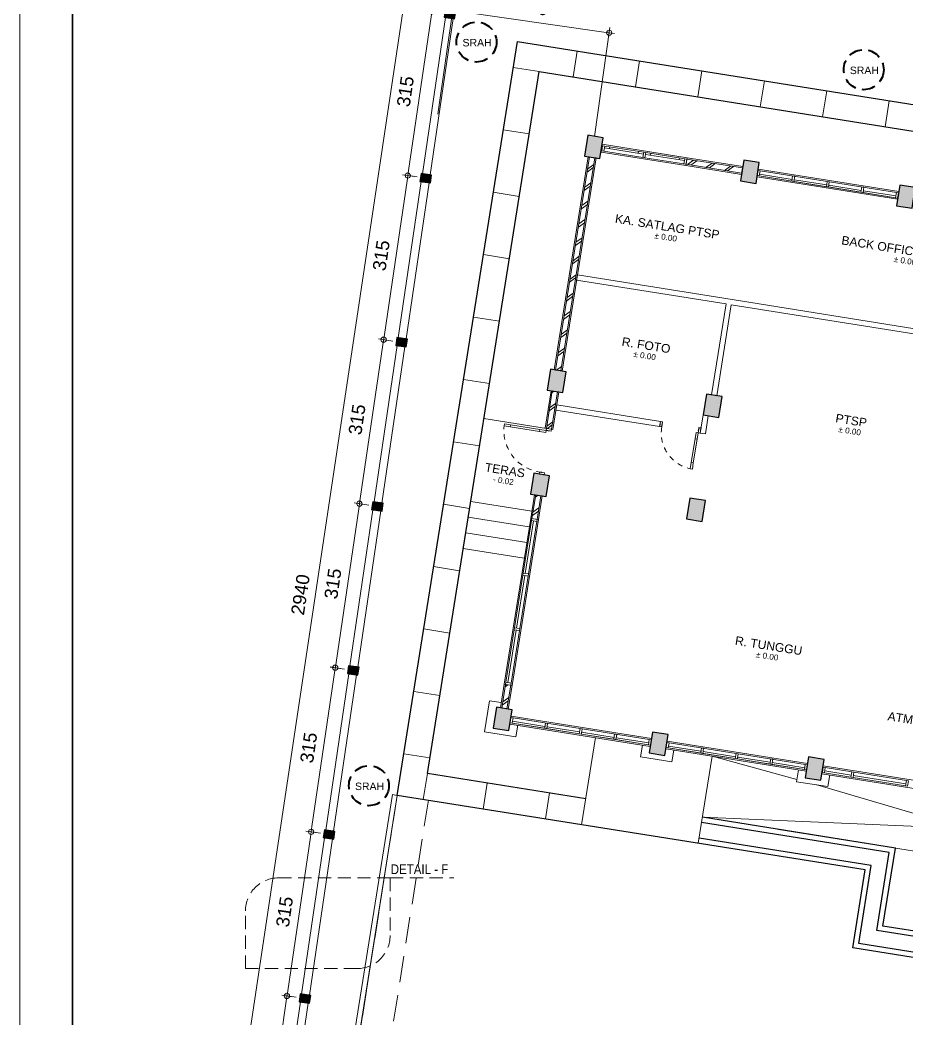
# Model space of a CAD drawing. Header units: millimetres. Extents: x -11 to 1625, y -267 to 195.
# Drawn here: x 827.21 to 844.06, y 77.82 to 96.79 of the extents above; entities that cross this region are included whole.
import ezdxf
from ezdxf.enums import TextEntityAlignment as Align

# ---------------------------------------------------------------- set-up
doc = ezdxf.new("R2010")
doc.units = ezdxf.units.MM
doc.linetypes.add('DASHED2', pattern=[0.375, 0.25, -0.125])
doc.linetypes.add('HIDDEN', pattern=[0.375, 0.25, -0.125])
for name, color, linetype, lineweight in [('1', 1, 'Continuous', 40), ('ars', 11, 'Continuous', 5), ('CONCRETE', 8, 'Continuous', 5), ('DIMENSI', 8, 'Continuous', 9), ('dinding', 5, 'Continuous', 15), ('GRS KOP', 1, 'Continuous', 35), ('KOLOM', 1, 'Continuous', 30), ('kop', 7, 'Continuous', 20), ('kus', 63, 'Continuous', 15), ('KUSEN', 30, 'Continuous', 15), ('lan', 7, 'Continuous', 15), ('not', 7, 'Continuous', 20), ('PAGAR', 4, 'Continuous', 18), ('PARTISI', 190, 'Continuous', 9), ('sol kol', 8, 'Continuous', 0), ('TEXT KETERANGAN', 7, 'Continuous', 9), ('u', 6, 'Continuous', 20)]:
    doc.layers.add(name, color=color, linetype=linetype, lineweight=lineweight)
doc.styles.add('BARU', font='complex.shx')
doc.styles.add('ISO', font='arial.ttf', dxfattribs={"width": 0.85})
doc.styles.get("Standard").update_dxf_attribs({"font": 'ARIALUNI.TTF'})
doc.dimstyles.new('SK100', dxfattribs={"dimtxt": 0.25, "dimasz": 0.1, "dimexe": 0.1, "dimexo": 0, "dimgap": 0.15, "dimtad": 1, "dimdec": 0, "dimlfac": 100, "dimzin": 12, "dimdsep": 46, "dimtxsty": 'Standard', "dimblk": 'BULAT', "dimcen": 0.1, "dimclrd": 256, "dimclre": 256, "dimclrt": 256, "dimadec": 0, "dimazin": 3, "dimtfac": 1, "dimtdec": 0, "dimtofl": 0, "dimtmove": 0, "dimatfit": 3, "dimldrblk": 'BULAT', "dimfxl": 0, "dimtolj": 1, "dimtzin": 0, "dimlwd": -1, "dimlwe": -1, "dimarcsym": 0})
pattern_1 = [(45, (0.5, 0), (-0.1767767, 0.1767767), []), (45, (0.5625, 0), (-0.1767767, 0.1767767), [])]

# ---------------------------------------------------------------- blocks, each defined once
blk = doc.blocks.new('kop')
at = {"layer": 'GRS KOP'}
blk.add_lwpolyline([(1, 54), (83, 54), (83, 1), (1, 1)], close=True, dxfattribs=at)
at = {"layer": 'kop', "color": 7}
blk.add_line((0, 55), (0, 0), dxfattribs=at)
at = {"layer": 'kop', "style": 'BARU', "flags": 4}
for p, height in [((73.8, 5.4), 0.35), ((80.303, 5.382), 0.25), ((73.8, 4.9), 0.35), ((80.303, 4.882), 0.25), ((73.8, 4.4), 0.35), ((80.303, 4.382), 0.25)]:
    blk.add_attdef('-', p, '', height=height, dxfattribs=at)
at = {"layer": 'kop', "flags": 4}
for tag, p in [('AR-00', (78.057, 2.648)), ('00', (81.238, 2.647))]:
    blk.add_attdef(tag, text='', height=0.35, dxfattribs=at).set_placement(p, align=Align.MIDDLE)
blk = doc.blocks.new('K1')
at = {"layer": 'KOLOM'}
blk.add_lwpolyline([(0.2, 0.15), (-0.2, 0.15), (-0.2, -0.15), (0.2, -0.15), (0.2, 0.15)], dxfattribs=at)
blk = doc.blocks.new('NOTASI RUANG')
at = {"layer": 'not'}
for height, p in [(0.26, (-0.011, 0.3)), (0.175, (-0.009, -0.017))]:
    blk.add_attdef('RUANG', text='', height=height, dxfattribs=at).set_placement(p, align=Align.MIDDLE_CENTER)
blk = doc.blocks.new('P 80')
at = {"linetype": 'HIDDEN', "ltscale": 0.3}
blk.add_lwpolyline([(-0.84, 0.1, -0.414214), (-0.04, 0.9, -1.303225)], format="xyb", dxfattribs=at)
for points in [[(-0.04, 0.9), (-0.08, 0.9), (-0.08, 0.78), (-0.04, 0.78)], [(-0.04, 0.78), (-0.08, 0.78), (-0.08, 0.22), (-0.04, 0.22)], [(-0.04, 0.1), (-0.08, 0.1), (-0.08, 0.22), (-0.04, 0.22)], [(-0.835, 0.06), (-0.84, 0.06), (-0.84, 0.061), (-0.84, 0.1), (-0.88, 0.1), (-0.88, 0), (-0.84, 0), (-0.84, 0.056), (-0.835, 0.058)], [(-0.842, 0.002), (-0.878, 0.002), (-0.878, 0.098), (-0.842, 0.098)], [(-0.045, 0.06), (-0.04, 0.06), (-0.04, 0.061), (-0.04, 0.1), (0, 0.1), (0, 0), (-0.04, 0), (-0.04, 0.056), (-0.045, 0.058)], [(-0.038, 0.002), (-0.002, 0.002), (-0.002, 0.098), (-0.038, 0.098)]]:
    blk.add_lwpolyline(points, close=True)
blk = doc.blocks.new('P 70')
at = {"linetype": 'HIDDEN', "ltscale": 0.3}
blk.add_lwpolyline([(-0.74, 0.1, -0.414214), (-0.04, 0.8, -1.303225)], format="xyb", dxfattribs=at)
for points in [[(-0.04, 0.8), (-0.08, 0.8), (-0.08, 0.68), (-0.04, 0.68)], [(-0.04, 0.68), (-0.08, 0.68), (-0.08, 0.22), (-0.04, 0.22)], [(-0.04, 0.1), (-0.08, 0.1), (-0.08, 0.22), (-0.04, 0.22)], [(-0.735, 0.06), (-0.74, 0.06), (-0.74, 0.061), (-0.74, 0.1), (-0.78, 0.1), (-0.78, 0), (-0.74, 0), (-0.74, 0.056), (-0.735, 0.058)], [(-0.742, 0.002), (-0.778, 0.002), (-0.778, 0.098), (-0.742, 0.098)], [(-0.045, 0.06), (-0.04, 0.06), (-0.04, 0.061), (-0.04, 0.1), (0, 0.1), (0, 0), (-0.04, 0), (-0.04, 0.056), (-0.045, 0.058)], [(-0.038, 0.002), (-0.002, 0.002), (-0.002, 0.098), (-0.038, 0.098)]]:
    blk.add_lwpolyline(points, close=True)
blk = doc.blocks.new('DENAH LANTAI DASAR')
at = {"layer": 'ars'}
h = blk.add_hatch(dxfattribs=at)
h.set_pattern_fill('TEMBOK', color=256, scale=0.25)
h.set_pattern_definition([(45, (1.63, 5e-13), (-0.1767767, 0.1767767), []), (45, (1.6925, 5e-13), (-0.1767767, 0.1767767), [])])
h.paths.add_polyline_path([(-9.22, 14.3), (-8.15, 14.3), (-8.15, 14.2), (-9.22, 14.2)])
h = blk.add_hatch(dxfattribs=at)
h.set_pattern_fill('TEMBOK', color=256, scale=0.25)
h.set_pattern_definition(pattern_1)
h.paths.add_polyline_path([(-10.95, 9.95), (-10.95, 14.05), (-11.05, 14.05), (-11.05, 9.95)])
h = blk.add_hatch(dxfattribs=at)
h.set_pattern_fill('TEMBOK', color=256, scale=0.25)
h.set_pattern_definition(pattern_1)
h.paths.add_polyline_path([(-10.95, 8.83), (-10.95, 9.55), (-11.05, 9.55), (-11.05, 8.83)])
h = blk.add_hatch(dxfattribs=at)
h.set_pattern_fill('TEMBOK', color=256, scale=0.25)
h.set_pattern_definition([(45, (0.5, 3.645), (-0.1767767, 0.1767767), []), (45, (0.5625, 3.645), (-0.1767767, 0.1767767), [])])
h.paths.add_polyline_path([(-10.95, 7.095), (-10.95, 7.55), (-11.05, 7.55), (-11.05, 7.095)])
h = blk.add_hatch(dxfattribs=at)
h.set_pattern_fill('TEMBOK', color=256, scale=0.25)
h.set_pattern_definition(pattern_1)
h.paths.add_polyline_path([(-10.95, 3.45), (-10.95, 3.905), (-11.05, 3.905), (-11.05, 3.45)])
at = {"layer": 'sol kol'}
for points in [[(-11.15, 14.45), (-11.15, 14.05), (-10.85, 14.05), (-10.85, 14.45)], [(-8.15, 14.45), (-8.15, 14.05), (-7.85, 14.05), (-7.85, 14.45)], [(-5.15, 14.45), (-5.15, 14.05), (-4.85, 14.05), (-4.85, 14.45)], [(-11.15, 9.95), (-11.15, 9.55), (-10.85, 9.55), (-10.85, 9.95)], [(-8.15, 9.95), (-8.15, 9.55), (-7.85, 9.55), (-7.85, 9.95)], [(-11.15, 7.95), (-11.15, 7.55), (-10.85, 7.55), (-10.85, 7.95)], [(-8.15, 7.95), (-8.15, 7.55), (-7.85, 7.55), (-7.85, 7.95)], [(-11.15, 3.45), (-11.15, 3.05), (-10.85, 3.05), (-10.85, 3.45)], [(-8.15, 3.45), (-8.15, 3.05), (-7.85, 3.05), (-7.85, 3.45)], [(-5.15, 3.45), (-5.15, 3.05), (-4.85, 3.05), (-4.85, 3.45)]]:
    blk.add_hatch(color=256, dxfattribs=at).paths.add_polyline_path(points)
for p, q in [((-12.75, 1.5), (-12.75, 16)), ((-12.75, 16), (13.75, 16)), ((-12.25, 2), (-12.25, 15.5)), ((-12.25, 15.5), (6.15, 15.5)), ((-9.205, 2), (-12.25, 2)), ((-3.25, 2), (-6.96, 2)), ((-3.25, 0.5), (-3.25, 2)), ((-3.75, 1.5), (-12.75, 1.5)), ((-3.75, 0), (-3.75, 1.5)), ((3.25, 0.5), (-3.25, 0.5)), ((3.75, 0), (-3.75, 0))]:
    blk.add_line(p, q)
for points in [[(-1.85, 0.4), (-3.35, 0.4), (-3.35, 1.9), (-6.96, 1.9)], [(-1.85, 0.1), (-3.65, 0.1), (-3.65, 1.6), (-6.96, 1.6)]]:
    blk.add_lwpolyline(points)
at = {"layer": 'ars'}
for points in [[(-8.15, 14.3), (-9.22, 14.3), (-9.22, 14.2), (-8.15, 14.2)], [(-10.95, 9.95), (-10.95, 14.05), (-11.05, 14.05), (-11.05, 9.95)], [(-10.95, 8.83), (-10.95, 9.55), (-11.05, 9.55), (-11.05, 8.83)], [(-10.95, 7.095), (-10.95, 7.55), (-11.05, 7.55), (-11.05, 7.095)], [(-10.95, 3.45), (-10.95, 3.905), (-11.05, 3.905), (-11.05, 3.45)]]:
    blk.add_lwpolyline(points, close=True, dxfattribs=at)
at = {"layer": 'dinding'}
for points in [[(-8.15, 14.325), (-9.22, 14.325), (-9.22, 14.175), (-8.15, 14.175)], [(-10.925, 9.95), (-10.925, 14.05), (-11.075, 14.05), (-11.075, 9.95)], [(-10.925, 8.83), (-10.925, 9.55), (-11.075, 9.55), (-11.075, 8.83)], [(-10.925, 7.095), (-10.925, 7.55), (-11.075, 7.55), (-11.075, 7.095)], [(-10.925, 3.45), (-10.925, 3.905), (-11.075, 3.905), (-11.075, 3.45)]]:
    blk.add_lwpolyline(points, close=True, dxfattribs=at)
at = {"layer": 'kus'}
for p, q in [((-10.05, 14.3), (-10.8, 14.3)), ((-10.05, 14.265), (-10.8, 14.265)), ((-10.7, 14.265), (-10.7, 14.3)), ((-10.15, 14.265), (-10.15, 14.3)), ((-9.26, 14.3), (-10.01, 14.3)), ((-9.26, 14.265), (-10.01, 14.265)), ((-9.91, 14.265), (-9.91, 14.3)), ((-9.36, 14.265), (-9.36, 14.3)), ((-10.05, 14.2), (-10.8, 14.2)), ((-9.26, 14.2), (-10.01, 14.2)), ((-11.05, 6.045), (-11.05, 7.055)), ((-11.015, 6.045), (-11.015, 7.055)), ((-10.95, 6.045), (-10.95, 7.055)), ((-11.05, 4.995), (-11.05, 6.005)), ((-11.015, 4.995), (-11.015, 6.005)), ((-10.95, 4.995), (-10.95, 6.005)), ((-11.05, 3.945), (-11.05, 4.955)), ((-11.015, 3.945), (-11.015, 4.955)), ((-10.95, 3.945), (-10.95, 4.955)), ((-4.805, 3.3), (-4.295, 3.3)), ((-4.805, 3.235), (-4.295, 3.235)), ((-4.255, 3.3), (-3.245, 3.3)), ((-4.255, 3.235), (-3.245, 3.235)), ((-4.805, 3.2), (-4.295, 3.2)), ((-4.255, 3.2), (-3.245, 3.2))]:
    blk.add_line(p, q, dxfattribs=at)
for points in [[(-10.8, 14.3), (-10.84, 14.3), (-10.84, 14.2), (-10.8, 14.2)], [(-10.01, 14.3), (-10.05, 14.3), (-10.05, 14.2), (-10.01, 14.2)], [(-9.22, 14.3), (-9.26, 14.3), (-9.26, 14.2), (-9.22, 14.2)], [(-7.81, 14.2), (-7.85, 14.2), (-7.85, 14.3), (-7.81, 14.3)], [(-7.81, 14.3), (-5.19, 14.3), (-5.19, 14.2), (-7.81, 14.2)], [(-7.185, 14.235), (-7.81, 14.235), (-7.81, 14.2), (-7.185, 14.2)], [(-7.145, 14.2), (-7.185, 14.2), (-7.185, 14.3), (-7.145, 14.3)], [(-6.52, 14.235), (-7.145, 14.235), (-7.145, 14.2), (-6.52, 14.2)], [(-6.48, 14.2), (-6.52, 14.2), (-6.52, 14.3), (-6.48, 14.3)], [(-5.855, 14.235), (-6.48, 14.235), (-6.48, 14.2), (-5.855, 14.2)], [(-5.815, 14.2), (-5.855, 14.2), (-5.855, 14.3), (-5.815, 14.3)], [(-5.815, 14.235), (-5.19, 14.235), (-5.19, 14.2), (-5.815, 14.2)], [(-5.15, 14.2), (-5.19, 14.2), (-5.19, 14.3), (-5.15, 14.3)], [(-11.05, 7.055), (-11.05, 7.095), (-10.95, 7.095), (-10.95, 7.055)], [(-11.05, 6.005), (-11.05, 6.045), (-10.95, 6.045), (-10.95, 6.005)], [(-11.05, 4.955), (-11.05, 4.995), (-10.95, 4.995), (-10.95, 4.955)], [(-11.05, 3.905), (-11.05, 3.945), (-10.95, 3.945), (-10.95, 3.905)], [(-10.81, 3.2), (-10.85, 3.2), (-10.85, 3.3), (-10.81, 3.3)], [(-10.81, 3.3), (-8.19, 3.3), (-8.19, 3.2), (-10.81, 3.2)], [(-10.185, 3.235), (-10.81, 3.235), (-10.81, 3.2), (-10.185, 3.2)], [(-10.145, 3.2), (-10.185, 3.2), (-10.185, 3.3), (-10.145, 3.3)], [(-9.52, 3.235), (-10.145, 3.235), (-10.145, 3.2), (-9.52, 3.2)], [(-9.48, 3.2), (-9.52, 3.2), (-9.52, 3.3), (-9.48, 3.3)], [(-8.855, 3.235), (-9.48, 3.235), (-9.48, 3.2), (-8.855, 3.2)], [(-8.815, 3.2), (-8.855, 3.2), (-8.855, 3.3), (-8.815, 3.3)], [(-8.815, 3.235), (-8.19, 3.235), (-8.19, 3.2), (-8.815, 3.2)], [(-8.15, 3.2), (-8.19, 3.2), (-8.19, 3.3), (-8.15, 3.3)], [(-7.81, 3.2), (-7.85, 3.2), (-7.85, 3.3), (-7.81, 3.3)], [(-7.81, 3.3), (-5.19, 3.3), (-5.19, 3.2), (-7.81, 3.2)], [(-7.185, 3.235), (-7.81, 3.235), (-7.81, 3.2), (-7.185, 3.2)], [(-7.145, 3.2), (-7.185, 3.2), (-7.185, 3.3), (-7.145, 3.3)], [(-6.52, 3.235), (-7.145, 3.235), (-7.145, 3.2), (-6.52, 3.2)], [(-6.48, 3.2), (-6.52, 3.2), (-6.52, 3.3), (-6.48, 3.3)], [(-5.855, 3.235), (-6.48, 3.235), (-6.48, 3.2), (-5.855, 3.2)], [(-5.815, 3.2), (-5.855, 3.2), (-5.855, 3.3), (-5.815, 3.3)], [(-5.815, 3.235), (-5.19, 3.235), (-5.19, 3.2), (-5.815, 3.2)], [(-5.15, 3.2), (-5.19, 3.2), (-5.19, 3.3), (-5.15, 3.3)], [(-4.845, 3.2), (-4.805, 3.2), (-4.805, 3.3), (-4.845, 3.3)], [(-4.295, 3.2), (-4.255, 3.2), (-4.255, 3.3), (-4.295, 3.3)], [(-3.245, 3.2), (-3.205, 3.2), (-3.205, 3.3), (-3.245, 3.3)]]:
    blk.add_lwpolyline(points, close=True, dxfattribs=at)
at = {"layer": 'lan'}
for p, q in [((-11.05, 8.83), (-12.25, 8.83)), ((-11.075, 7.23), (-12.25, 7.23)), ((-11.075, 6.93), (-12.25, 6.93)), ((-11.075, 6.63), (-12.25, 6.63)), ((-11.075, 6.33), (-12.25, 6.33)), ((-11.3, 3.55), (-11.3, 2.95)), ((-11.075, 3.55), (-11.3, 3.55)), ((-10.7, 3.175), (-10.7, 2.95)), ((-9.205, 3.175), (-9.205, 1.5)), ((-8.3, 3.175), (-8.3, 2.95)), ((-7.7, 3.175), (-7.7, 2.95)), ((-6.96, 3.175), (-6.96, 1.5)), ((-5.3, 3.175), (-5.3, 2.95)), ((-4.7, 3.175), (-4.7, 2.95)), ((-10.7, 2.95), (-11.3, 2.95)), ((-7.7, 2.95), (-8.3, 2.95)), ((-4.7, 2.95), (-5.3, 2.95)), ((-5.5, 2), (-2, 2))]:
    blk.add_line(p, q, dxfattribs=at)
for points in [[(-9.22, 14.325), (-10.85, 14.325), (-10.85, 14.175), (-9.22, 14.175)], [(-7.85, 14.325), (-5.15, 14.325), (-5.15, 14.175), (-7.85, 14.175)], [(-10.925, 3.905), (-10.925, 7.095), (-11.075, 7.095), (-11.075, 3.905)], [(-10.85, 3.325), (-8.15, 3.325), (-8.15, 3.175), (-10.85, 3.175)], [(-7.85, 3.325), (-5.15, 3.325), (-5.15, 3.175), (-7.85, 3.175)], [(-2.15, 3.325), (-4.85, 3.325), (-4.85, 3.175), (-2.15, 3.175)]]:
    blk.add_lwpolyline(points, close=True, dxfattribs=at)
for points in [[(-6.96, 3.175), (-5.3, 2.993)], [(-4.913, 2.95), (-2, 2.575), (-6.96, 2)]]:
    blk.add_lwpolyline(points, dxfattribs=at)
at = {"layer": 'PARTISI'}
for points in [[(-8.05, 9.95), (-8.05, 11.702), (-10.925, 11.702), (-10.925, 11.8), (-7.95, 11.8), (-4.28, 11.8), (-4.28, 11.7), (-7.95, 11.7), (-7.95, 9.95)], [(-10.925, 9.2), (-8.93, 9.2), (-8.93, 9.3), (-10.925, 9.3)]]:
    blk.add_lwpolyline(points, close=True, dxfattribs=at)
blk.add_lwpolyline([(-8.15, 9.55), (-8.15, 9.2), (-8.05, 9.2), (-8.05, 9.55), (-8.15, 9.55)], dxfattribs=at)
ref = blk.add_blockref('NOTASI RUANG', (-4.818, 13.057), dxfattribs=dict(xscale=0.6323962268195373, yscale=0.6323962268195373, zscale=0.6323962268195373))
ref.add_attrib('RUANG', '%%P 0.00', dxfattribs={"layer": 'not', "height": 0.1108}).set_placement((-4.824, 13.046), align=Align.MIDDLE_CENTER)
ref.add_attrib('RUANG', 'BACK OFFICE & ARSIP', dxfattribs={"layer": 'not', "height": 0.16432}).set_placement((-4.825, 13.246), align=Align.MIDDLE_CENTER)
ref = blk.add_blockref('NOTASI RUANG', (-9.377, 12.785), dxfattribs=dict(xscale=0.6323962268195373, yscale=0.6323962268195373, zscale=0.6323962268195373))
ref.add_attrib('RUANG', '%%P 0.00', dxfattribs={"layer": 'not', "height": 0.1108}).set_placement((-9.382, 12.774), align=Align.MIDDLE_CENTER)
ref.add_attrib('RUANG', 'KA. SATLAG PTSP', dxfattribs={"layer": 'not', "height": 0.16432}).set_placement((-9.384, 12.975), align=Align.MIDDLE_CENTER)
ref = blk.add_blockref('NOTASI RUANG', (-9.419, 10.499), dxfattribs=dict(xscale=0.6323962268195373, yscale=0.6323962268195373, zscale=0.6323962268195373))
ref.add_attrib('RUANG', '%%P 0.00', dxfattribs={"layer": 'not', "height": 0.1108}).set_placement((-9.424, 10.488), align=Align.MIDDLE_CENTER)
ref.add_attrib('RUANG', 'R. FOTO', dxfattribs={"layer": 'not', "height": 0.1643}).set_placement((-9.426, 10.688), align=Align.MIDDLE_CENTER)
ref = blk.add_blockref('NOTASI RUANG', (-5.348, 9.7), dxfattribs=dict(xscale=0.6323962268195373, yscale=0.6323962268195373, zscale=0.6323962268195373))
ref.add_attrib('RUANG', '%%P 0.00', dxfattribs={"layer": 'not', "height": 0.1108}).set_placement((-5.353, 9.689), align=Align.MIDDLE_CENTER)
ref.add_attrib('RUANG', 'PTSP', dxfattribs={"layer": 'not', "height": 0.1643}).set_placement((-5.355, 9.89), align=Align.MIDDLE_CENTER)
ref = blk.add_blockref('NOTASI RUANG', (-11.693, 7.731), dxfattribs=dict(xscale=0.6323962268195373, yscale=0.6323962268195373, zscale=0.6323962268195373))
ref.add_attrib('RUANG', '- 0.02', dxfattribs={"layer": 'not', "height": 0.1108}).set_placement((-11.699, 7.72), align=Align.MIDDLE_CENTER)
ref.add_attrib('RUANG', 'TERAS', dxfattribs={"layer": 'not', "height": 0.1643}).set_placement((-11.701, 7.921), align=Align.MIDDLE_CENTER)
ref = blk.add_blockref('NOTASI RUANG', (-6.223, 5.228), dxfattribs=dict(xscale=0.6323962268195373, yscale=0.6323962268195373, zscale=0.6323962268195373))
ref.add_attrib('RUANG', '%%P 0.00', dxfattribs={"layer": 'not', "height": 0.1108}).set_placement((-6.228, 5.218), align=Align.MIDDLE_CENTER)
ref.add_attrib('RUANG', 'R. TUNGGU', dxfattribs={"layer": 'not', "height": 0.1643}).set_placement((-6.23, 5.418), align=Align.MIDDLE_CENTER)
ref = blk.add_blockref('NOTASI RUANG', (-2.969, 4.267), dxfattribs=dict(xscale=0.6323962268195373, yscale=0.6323962268195373, zscale=0.6323962268195373))
ref.add_attrib('RUANG', '%%P 0.00', dxfattribs={"layer": 'not', "height": 0.1108}).set_placement((-2.974, 4.256), align=Align.MIDDLE_CENTER)
ref.add_attrib('RUANG', 'ATM BANK DKI', dxfattribs={"layer": 'not', "height": 0.16432}).set_placement((-2.976, 4.456), align=Align.MIDDLE_CENTER)
at = {"layer": 'KOLOM', "rotation": 90}
for p in [(-11, 14.25), (-8, 14.25), (-5, 14.25), (-11, 9.75), (-8, 9.75), (-11, 7.75), (-8, 7.75), (-11, 3.25), (-8, 3.25), (-5, 3.25)]:
    blk.add_blockref('K1', p, dxfattribs=at)
at = {"layer": 'KUSEN', "xscale": -1, "rotation": 180}
blk.add_blockref('P 70', (-8.15, 9.3), dxfattribs=at)
at = {"layer": 'KUSEN', "rotation": 89.9999999869692}
blk.add_blockref('P 80', (-10.95, 8.83), dxfattribs=at)
blk = doc.blocks.new('BULAT')
for p, q in [((-1, 0), (1, 0)), ((0, -1), (0, 1))]:
    blk.add_line(p, q)
blk.add_circle((0, 0), 0.5)
blk = doc.blocks.new('*D3293')
at = {"layer": 'Defpoints', "color": 0}
for p in [(835.789, 100.341), (871.199, 95.678), (871.031, 94.64)]:
    blk.add_point(p, dxfattribs=at)
at = {"layer": 'u'}
for p, q in [((835.789, 100.341), (835.973, 101.477)), ((836.056, 101.362), (871.1, 95.694)), ((871.031, 94.64), (871.215, 95.776))]:
    blk.add_line(p, q, dxfattribs=at)
at = {"layer": 'u', "xscale": 0.1, "yscale": 0.1, "zscale": 0.1}
for p, rotation in [((835.957, 101.378), 170.8113415547751), ((871.199, 95.678), 350.8113415547751)]:
    blk.add_blockref('BULAT', p, dxfattribs=dict(at, rotation=rotation))
at = {"layer": 'u', "insert": (853.622, 98.802), "char_height": 0.25, "attachment_point": 5, "rotation": 350.8113}
blk.add_mtext('\\A1;3570', dxfattribs=at)
blk = doc.blocks.new('*D3294')
at = {"layer": 'Defpoints', "color": 0}
for p in [(835.433, 96.974), (835.151, 95.006), (838.122, 94.581)]:
    blk.add_point(p, dxfattribs=at)
at = {"layer": 'u'}
for p, q in [((835.151, 95.006), (835.447, 97.073)), ((838.305, 96.563), (835.532, 96.96)), ((838.122, 94.581), (838.418, 96.648))]:
    blk.add_line(p, q, dxfattribs=at)
at = {"layer": 'u', "xscale": 0.1, "yscale": 0.1, "zscale": 0.1}
for p, rotation in [((835.433, 96.974), 171.8667925089092), ((838.404, 96.549), 351.8667925089092)]:
    blk.add_blockref('BULAT', p, dxfattribs=dict(at, rotation=rotation))
at = {"layer": 'u', "insert": (836.957, 97.036), "char_height": 0.25, "attachment_point": 5, "rotation": 351.8668}
blk.add_mtext('\\A1;300', dxfattribs=at)
blk = doc.blocks.new('PAGAR TYPE B')
at = {"layer": 'CONCRETE'}
for points in [[(-1.5, 0.175), (-1.65, 0.175), (-1.65, -0.025), (-1.5, -0.025)], [(1.65, 0.175), (1.5, 0.175), (1.5, -0.025), (1.65, -0.025)]]:
    blk.add_hatch(color=256, dxfattribs=at).paths.add_polyline_path(points)
at = {"layer": 'dinding'}
for points in [[(-1.5, 0.15), (1.5, 0.15)], [(-1.5, 0), (1.5, 0)]]:
    blk.add_lwpolyline(points, dxfattribs=at)
at = {"layer": 'KOLOM'}
for points in [[(-1.65, -0.025), (-1.5, -0.025), (-1.5, 0.175), (-1.65, 0.175)], [(1.5, -0.025), (1.65, -0.025), (1.65, 0.175), (1.5, 0.175)]]:
    blk.add_lwpolyline(points, close=True, dxfattribs=at)
blk = doc.blocks.new('*D3330')
at = {"layer": 'Defpoints', "color": 0}
for p in [(835.28, 96.917), (834.579, 93.837), (834.821, 93.801)]:
    blk.add_point(p, dxfattribs=at)
at = {"layer": 'u'}
for p, q in [((835.216, 96.927), (834.939, 96.968)), ((835.024, 96.854), (834.594, 93.936)), ((834.757, 93.81), (834.48, 93.851))]:
    blk.add_line(p, q, dxfattribs=at)
at = {"layer": 'u', "xscale": 0.1, "yscale": 0.1, "zscale": 0.1}
for p, rotation in [((835.038, 96.953), 81.62178836845614), ((834.579, 93.837), 261.6217883684562)]:
    blk.add_blockref('BULAT', p, dxfattribs=dict(at, rotation=rotation))
at = {"layer": 'u', "insert": (834.534, 95.435), "char_height": 0.25, "attachment_point": 5, "rotation": 81.6218}
blk.add_mtext('\\A1;315', dxfattribs=at)
blk = doc.blocks.new('*D3331')
at = {"layer": 'Defpoints', "color": 0}
for p in [(834.821, 93.801), (834.12, 90.72), (834.362, 90.685)]:
    blk.add_point(p, dxfattribs=at)
at = {"layer": 'u'}
for p, q in [((834.757, 93.81), (834.48, 93.851)), ((834.565, 93.738), (834.135, 90.819)), ((834.298, 90.694), (834.021, 90.735))]:
    blk.add_line(p, q, dxfattribs=at)
at = {"layer": 'u', "xscale": 0.1, "yscale": 0.1, "zscale": 0.1}
for p, rotation in [((834.579, 93.837), 81.62178836845614), ((834.12, 90.72), 261.6217883684562)]:
    blk.add_blockref('BULAT', p, dxfattribs=dict(at, rotation=rotation))
at = {"layer": 'u', "insert": (834.075, 92.319), "char_height": 0.25, "attachment_point": 5, "rotation": 81.6218}
blk.add_mtext('\\A1;315', dxfattribs=at)
blk = doc.blocks.new('*D3332')
at = {"layer": 'Defpoints', "color": 0}
for p in [(834.362, 90.685), (833.661, 87.604), (833.903, 87.568)]:
    blk.add_point(p, dxfattribs=at)
at = {"layer": 'u'}
for p, q in [((834.298, 90.694), (834.021, 90.735)), ((834.106, 90.621), (833.676, 87.703)), ((833.839, 87.578), (833.562, 87.619))]:
    blk.add_line(p, q, dxfattribs=at)
at = {"layer": 'u', "xscale": 0.1, "yscale": 0.1, "zscale": 0.1}
for p, rotation in [((834.12, 90.72), 81.62178836845614), ((833.661, 87.604), 261.6217883684562)]:
    blk.add_blockref('BULAT', p, dxfattribs=dict(at, rotation=rotation))
at = {"layer": 'u', "insert": (833.616, 89.203), "char_height": 0.25, "attachment_point": 5, "rotation": 81.6218}
blk.add_mtext('\\A1;315', dxfattribs=at)
blk = doc.blocks.new('*D3333')
at = {"layer": 'Defpoints', "color": 0}
for p in [(833.903, 87.568), (833.202, 84.488), (833.444, 84.452)]:
    blk.add_point(p, dxfattribs=at)
at = {"layer": 'u'}
for p, q in [((833.647, 87.505), (833.217, 84.587)), ((833.839, 87.578), (833.562, 87.619)), ((833.38, 84.461), (833.103, 84.502))]:
    blk.add_line(p, q, dxfattribs=at)
at = {"layer": 'u', "xscale": 0.1, "yscale": 0.1, "zscale": 0.1}
for p, rotation in [((833.661, 87.604), 81.62178836845614), ((833.202, 84.488), 261.6217883684561)]:
    blk.add_blockref('BULAT', p, dxfattribs=dict(at, rotation=rotation))
at = {"layer": 'u', "insert": (833.157, 86.086), "char_height": 0.25, "attachment_point": 5, "rotation": 81.6218}
blk.add_mtext('\\A1;315', dxfattribs=at)
blk = doc.blocks.new('*D3334')
at = {"layer": 'Defpoints', "color": 0}
for p in [(833.444, 84.452), (832.743, 81.371), (832.985, 81.336)]:
    blk.add_point(p, dxfattribs=at)
at = {"layer": 'u'}
for p, q in [((833.38, 84.461), (833.103, 84.502)), ((833.188, 84.389), (832.758, 81.47)), ((832.921, 81.345), (832.644, 81.386))]:
    blk.add_line(p, q, dxfattribs=at)
at = {"layer": 'u', "xscale": 0.1, "yscale": 0.1, "zscale": 0.1}
for p, rotation in [((833.202, 84.488), 81.62178836845614), ((832.743, 81.371), 261.6217883684561)]:
    blk.add_blockref('BULAT', p, dxfattribs=dict(at, rotation=rotation))
at = {"layer": 'u', "insert": (832.698, 82.97), "char_height": 0.25, "attachment_point": 5, "rotation": 81.6218}
blk.add_mtext('\\A1;315', dxfattribs=at)
blk = doc.blocks.new('*D3335')
at = {"layer": 'Defpoints', "color": 0}
for p in [(832.985, 81.336), (832.284, 78.255), (832.526, 78.219)]:
    blk.add_point(p, dxfattribs=at)
at = {"layer": 'u'}
for p, q in [((832.729, 81.272), (832.299, 78.354)), ((832.921, 81.345), (832.644, 81.386)), ((832.462, 78.229), (832.185, 78.269))]:
    blk.add_line(p, q, dxfattribs=at)
at = {"layer": 'u', "xscale": 0.1, "yscale": 0.1, "zscale": 0.1}
for p, rotation in [((832.743, 81.371), 81.62178836845614), ((832.284, 78.255), 261.6217883684561)]:
    blk.add_blockref('BULAT', p, dxfattribs=dict(at, rotation=rotation))
at = {"layer": 'u', "insert": (832.239, 79.853), "char_height": 0.25, "attachment_point": 5, "rotation": 81.6218}
blk.add_mtext('\\A1;315', dxfattribs=at)
blk = doc.blocks.new('*D3336')
at = {"layer": 'Defpoints', "color": 0}
for p in [(832.526, 78.219), (831.825, 75.138), (832.067, 75.103)]:
    blk.add_point(p, dxfattribs=at)
at = {"layer": 'u'}
for p, q in [((832.462, 78.229), (832.185, 78.269)), ((832.27, 78.156), (831.84, 75.237)), ((832.003, 75.112), (831.726, 75.153))]:
    blk.add_line(p, q, dxfattribs=at)
at = {"layer": 'u', "xscale": 0.1, "yscale": 0.1, "zscale": 0.1}
for p, rotation in [((832.284, 78.255), 81.62178836845614), ((831.825, 75.138), 261.6217883684562)]:
    blk.add_blockref('BULAT', p, dxfattribs=dict(at, rotation=rotation))
at = {"layer": 'u', "insert": (831.78, 76.737), "char_height": 0.25, "attachment_point": 5, "rotation": 81.6218}
blk.add_mtext('\\A1;315', dxfattribs=at)
blk = doc.blocks.new('*D3338')
at = {"layer": 'Defpoints', "color": 0}
for p in [(834.995, 100.373), (835.775, 100.256), (831.418, 71.179)]:
    blk.add_point(p, dxfattribs=at)
at = {"layer": 'u'}
for p, q in [((835.775, 100.256), (834.896, 100.388)), ((830.652, 71.395), (834.98, 100.274)), ((831.418, 71.179), (830.538, 71.311))]:
    blk.add_line(p, q, dxfattribs=at)
at = {"layer": 'u', "xscale": 0.1, "yscale": 0.1, "zscale": 0.1}
for p, rotation in [((834.995, 100.373), 81.47708135882777), ((830.637, 71.296), 261.4770813588278)]:
    blk.add_blockref('BULAT', p, dxfattribs=dict(at, rotation=rotation))
at = {"layer": 'u', "insert": (832.541, 85.876), "char_height": 0.25, "attachment_point": 5, "rotation": 81.4771}
blk.add_mtext('\\A1;2940', dxfattribs=at)

msp = doc.modelspace()

# ---------------------------------------------------------------- linework, layer by layer
at = {"layer": '1', "linetype": 'DASHED2', "lineweight": 40}
for centre in [(835.8828902, 96.3731453), (843.237544, 95.8473101), (833.8406298, 82.2479892)]:
    msp.add_circle(centre, 0.3795935, dxfattribs=at)
at = {"layer": 'ars'}
for p, q in [((837.7172557, 95.7089796), (837.7959361, 96.2027502)), ((837.0747777, 95.811356), (836.5810071, 95.8900365)), ((838.902305, 95.5201465), (838.9809855, 96.013917)), ((840.0873544, 95.3313133), (840.1660349, 95.8250839)), ((841.2724038, 95.1424802), (841.3510843, 95.6362508)), ((842.4574532, 94.953647), (842.5361337, 95.4474176)), ((843.6425026, 94.7648139), (843.7211831, 95.2585845)), ((836.8859446, 94.6263066), (836.392174, 94.7049871)), ((836.6971114, 93.4412573), (836.2033408, 93.5199377)), ((836.5082783, 92.2562079), (836.0145077, 92.3348883)), ((836.3194451, 91.0711585), (835.8256746, 91.149839)), ((836.130612, 89.8861091), (835.6368414, 89.9647896)), ((835.9417789, 88.7010597), (835.4480083, 88.7797402)), ((835.7529457, 87.5160103), (835.2591752, 87.5946908)), ((835.5641126, 86.3309609), (835.070342, 86.4096414)), ((835.3752795, 85.1459116), (834.8815089, 85.224592)), ((835.1864463, 83.9608622), (834.6926757, 84.0395426)), ((834.9976132, 82.7758128), (834.5038426, 82.8544933)), ((834.9504049, 82.4795504), (834.8717244, 81.9857799)), ((836.0866535, 82.2984935), (836.007973, 81.804723)), ((837.2717028, 82.1096604), (837.1930224, 81.6158898))]:
    msp.add_line(p, q, dxfattribs=at)
at = {"layer": 'lan', "linetype": 'HIDDEN', "ltscale": 2}
for p, q in [((834.3779539, 82.0644603), (832.6429865, 71.0525716)), ((834.9706427, 81.9710798), (833.2356754, 70.9591911))]:
    msp.add_line(p, q, dxfattribs=at)
at = {"layer": 'not', "linetype": 'HIDDEN'}
msp.add_lwpolyline([(832.1228523, 80.4970727), (834.243691, 80.4970727), (834.243691, 79.4011041, -0.4142135624), (833.6171311, 78.7745442), (831.4962924, 78.7745442), (831.4962924, 79.8705128, -0.4142135624)], format="xyb", close=True, dxfattribs=at)
msp.add_lwpolyline([(834.243691, 80.4970727), (835.452997, 80.4970727)], dxfattribs=at)
at = {"layer": 'PAGAR'}
msp.add_lwpolyline([(834.3779356, 82.0643482), (832.6688226, 71.2760834), (832.569484, 71.2875661), (834.2887271, 82.0775081), (834.3779356, 82.0643482)], dxfattribs=at)
at = {"layer": 'u'}
msp.add_lwpolyline([(864.7578632, 67.5668626), (866.5100673, 76.7484769), (860.5477945, 77.8943952), (850.6723829, 79.4680047), (850.4363415, 77.986693), (843.0297828, 79.1669001), (843.2658242, 80.6482118), (834.3779539, 82.0644603), (832.6429865, 71.0525716), (837.3118984, 70.512885), (837.8970536, 74.2464839, -0.3686530558), (838.3602482, 74.6417139), (838.9620608, 74.5752726), (838.6629276, 72.6980193), (859.1160971, 68.7947702), (859.7604411, 72.1711563), (860.2091792, 72.119286, -0.4248675146), (860.6189997, 71.5826467), (860.0889513, 68.1065492)], format="xyb", dxfattribs=at)
msp.add_lwpolyline([(834.3779362, 82.0643481), (832.6688226, 71.2760834)], dxfattribs=at)

# ---------------------------------------------------------------- block references
at = {"rotation": 350.9462507932595}
msp.add_blockref('DENAH LANTAI DASAR', (846.7330622, 78.5767965), dxfattribs=at)
at = {"layer": 'DIMENSI', "rotation": 81.62178836845953}
for p in [(835.2238082, 95.3337691), (834.7648318, 92.2173865), (834.3058553, 89.1010039), (833.8468788, 85.9846213), (833.3879023, 82.8682386), (832.9289259, 79.751856), (832.4699494, 76.6354734)]:
    msp.add_blockref('PAGAR TYPE B', p, dxfattribs=at)
at = {"layer": 'kop'}
msp.add_blockref('kop', (827.2141618, 63), dxfattribs=at)

# ---------------------------------------------------------------- texts
at = {"lineweight": 9, "char_height": 0.14234758, "attachment_point": 1}
for insert in [(835.6185486, 96.4321456), (842.9732024, 95.9063103), (833.5762882, 82.3069895)]:
    msp.add_mtext_dynamic_manual_height_columns('SRAH', width=0.701531431, gutter_width=12.5, heights=[0], dxfattribs=dict(at, insert=insert))
at = {"layer": 'TEXT KETERANGAN', "style": 'ISO', "width": 0.85}
msp.add_text('DETAIL - F', height=0.18382629, dxfattribs=at).set_placement((834.2559082, 80.5692191))

# ---------------------------------------------------------------- dimensions: what is measured, and where the dimension line sits
at = {"layer": 'u'}
for p1, p2, distance, picture, middle in [((835.7889417, 100.3405698), (871.030842, 94.6397863), 1.0513101, '*D3293', (853.6221205, 98.8021623)), ((831.4179431, 71.1786908), (835.7754955, 100.256186), 0.7895509, '*D3338', (832.5412262, 85.8756146)), ((838.1223148, 94.5811881), (835.1513872, 95.0057706), -1.9878879, '*D3294', (836.9573791, 97.0363078))]:
    dim = msp.add_aligned_dim(p1=p1, p2=p2, distance=distance, dimstyle='SK100', dxfattribs=at)
    dim.commit()
    dim.dimension.update_dxf_attribs({"geometry": picture, "text_midpoint": middle})
for p1, p2, picture, middle in [((835.2801641, 96.9174591), (834.8211876, 93.8010765), '*D3330', (834.5338648, 95.435383)), ((834.8211876, 93.8010765), (834.3622112, 90.6846939), '*D3331', (834.0748883, 92.3190004)), ((834.3622112, 90.6846939), (833.9032347, 87.5683113), '*D3332', (833.6159119, 89.2026178)), ((833.9032347, 87.5683113), (833.4442582, 84.4519286), '*D3333', (833.1569354, 86.0862352)), ((833.4442582, 84.4519286), (832.9852817, 81.335546), '*D3334', (832.6979589, 82.9698525)), ((832.9852817, 81.335546), (832.5263052, 78.2191634), '*D3335', (832.2389824, 79.8534699)), ((832.5263052, 78.2191634), (832.0673288, 75.1027808), '*D3336', (831.7800059, 76.7370873))]:
    dim = msp.add_aligned_dim(p1=p1, p2=p2, distance=-0.2446575, dimstyle='SK100', override={"dimfxlon": 1, "dimarcsym": 1}, dxfattribs=at)
    dim.commit()
    dim.dimension.update_dxf_attribs({"geometry": picture, "text_midpoint": middle})

doc.saveas('drawing.dxf')
